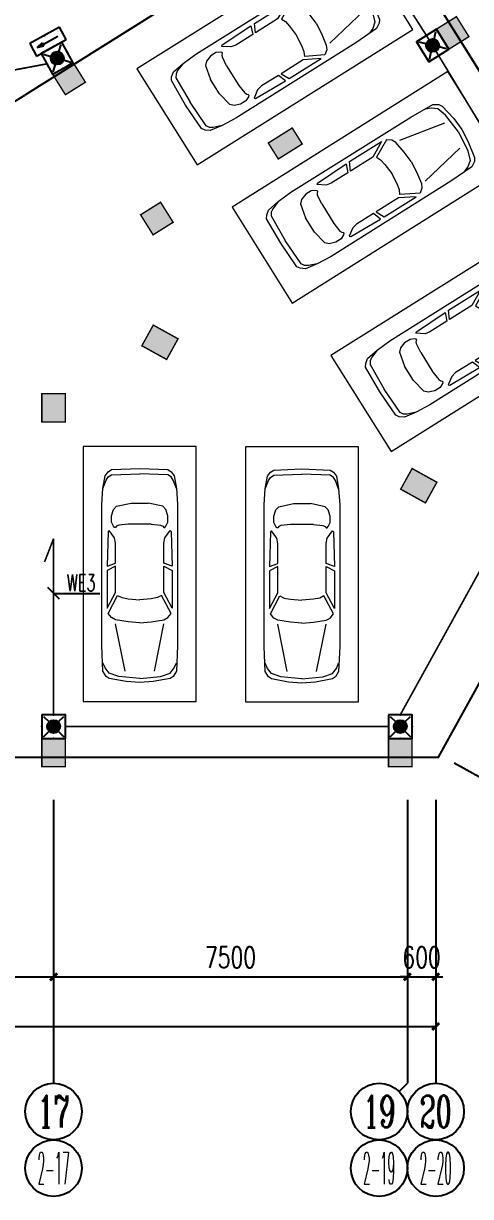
# Model space of a CAD drawing. Extents: x -6243262 to 3079315, y -2914302 to 172723.
# Drawn here: x -2439318 to -2429840, y -1016897 to -992062 of the extents above; entities that cross this region are included whole.
import ezdxf
from ezdxf.enums import TextEntityAlignment as Align

# ---------------------------------------------------------------- set-up
doc = ezdxf.new("R2010")
doc.units = 0
doc.header["$LTSCALE"] = 1000
doc.linetypes.add('DASH', pattern=[0.35, 0.25, -0.1])
for name, color, linetype in [('0-柱网', 2, 'Continuous'), ('0-道路', 4, 'Continuous'), ('A-ELEV-LIN-0.3', 30, 'Continuous'), ('AXIS', 3, 'Continuous'), ('AXIS_TEXT', 7, 'Continuous'), ('DIM-应急', 3, 'Continuous'), ('EQUIP-应急', 3, 'Continuous'), ('PUB_DIM', 3, 'Continuous'), ('WIRE-应急', 1, 'DASH')]:
    doc.layers.add(name, color=color, linetype=linetype)
doc.layers.add('车位', color=252, linetype='Continuous', lineweight=5)
doc.styles.add('_TCH_AXIS', font='COMPLEX', dxfattribs={"bigfont": 'GBCBIG'})
doc.styles.add('_TCH_DIM_T3', font='SIMPLEX', dxfattribs={"width": 0.705882, "bigfont": 'GBCBIG'})
doc.styles.add('_TEL_DIM', font='SIMPLEX', dxfattribs={"width": 0.8, "height": 3.5, "bigfont": 'HZTXT'})
doc.styles.add('COMPLEX', font='COMPLEX')
doc.dimstyles.new('_TCH_ARCH&&150', dxfattribs={"dimtxt": 446.25, "dimasz": 150, "dimexe": 375, "dimexo": 450, "dimgap": 189.375, "dimtad": 1, "dimdec": 0, "dimzin": 0, "dimdsep": 46, "dimtxsty": '_TCH_DIM_T3', "dimblk": 'ARCHTICK', "dimcen": 0.09, "dimclrt": 7, "dimazin": 2, "dimtfac": 1, "dimtdec": 0, "dimtix": 1, "dimtmove": 2, "dimatfit": 3, "dimfxl": 0, "dimtolj": 1, "dimtzin": 0, "dimarcsym": 0})

# ---------------------------------------------------------------- blocks, each defined once
blk = doc.blocks.new('chewei')
at = {"layer": '车位', "color": 0}
for p, q in [((49090, 154915), (49134, 154982)), ((49134, 154982), (49201, 155026)), ((49201, 155026), (49801, 155049)), ((50401, 155026), (49801, 155049)), ((50467, 154982), (50401, 155026)), ((50512, 154915), (50467, 154982)), ((49023, 154737), (49090, 154915)), ((50578, 154737), (50512, 154915)), ((49201, 154160), (49245, 154293)), ((49245, 154293), (49312, 154360)), ((49312, 154360), (49623, 154426)), ((49623, 154426), (49978, 154426)), ((50290, 154360), (49978, 154426)), ((50356, 154293), (50290, 154360)), ((50401, 154160), (50356, 154293)), ((49201, 154026), (49201, 154160)), ((49245, 153938), (49201, 154026)), ((49556, 153982), (49356, 153960)), ((50045, 153982), (49556, 153982)), ((50045, 153982), (50245, 153960)), ((50356, 153938), (50401, 154026)), ((50401, 154026), (50401, 154160)), ((49134, 153826), (49112, 153093)), ((49156, 153849), (49134, 153826)), ((49267, 153693), (49156, 153849)), ((49267, 153915), (49245, 153938)), ((49290, 153915), (49267, 153915)), ((49312, 153938), (49290, 153915)), ((49356, 153960), (49312, 153938)), ((50245, 153960), (50290, 153938)), ((50290, 153938), (50312, 153915)), ((50312, 153915), (50334, 153915)), ((50334, 153915), (50356, 153938)), ((50334, 153693), (50445, 153849)), ((50445, 153849), (50467, 153826)), ((50467, 153826), (50490, 153093)), ((49290, 153582), (49267, 153693)), ((49290, 153160), (49290, 153582)), ((50312, 153582), (50334, 153693)), ((50312, 153160), (50312, 153582)), ((49112, 153093), (49290, 153160)), ((49290, 153093), (49112, 153004)), ((49112, 153004), (49112, 152204)), ((49290, 152538), (49290, 153093)), ((50490, 153093), (50312, 153160)), ((50312, 153093), (50490, 153004)), ((50312, 152538), (50312, 153093)), ((50490, 153004), (50490, 152204)), ((49112, 152204), (49290, 152538)), ((50490, 152204), (50312, 152538)), ((49134, 152093), (49334, 152471)), ((49334, 152471), (49423, 152427)), ((49423, 152427), (49556, 152404)), ((49556, 152404), (49801, 152382)), ((50045, 152404), (49801, 152382)), ((50178, 152427), (50045, 152404)), ((50267, 152471), (50178, 152427)), ((50467, 152093), (50267, 152471)), ((49201, 152004), (49134, 152093)), ((49290, 151960), (49201, 152004)), ((50312, 151960), (50401, 152004)), ((50401, 152004), (50467, 152093)), ((49556, 151916), (49290, 151960)), ((49490, 150871), (49290, 151871)), ((49801, 151893), (49556, 151916)), ((49801, 151893), (50045, 151916)), ((50045, 151916), (50312, 151960)), ((50112, 150871), (50312, 151871)), ((49067, 150938), (49023, 151049)), ((50534, 150938), (50578, 151049)), ((49156, 150827), (49067, 150938)), ((49356, 150760), (49156, 150827)), ((49801, 150716), (49356, 150760)), ((49801, 150716), (50245, 150760)), ((50245, 150760), (50445, 150827)), ((50445, 150827), (50534, 150938))]:
    blk.add_line(p, q, dxfattribs=at)
for points in [[(48601, 150227), (51001, 150227), (51001, 155627), (48601, 155627)], [(50578, 154737), (50601, 154404), (50601, 151404), (50578, 150871), (50512, 150760), (50445, 150716), (50090, 150649), (49801, 150627), (49512, 150649), (49156, 150716), (49090, 150760), (49023, 150871), (49001, 151404), (49001, 154404), (49023, 154737), (49067, 155004), (49134, 155093), (49201, 155137), (49801, 155160), (50401, 155137), (50467, 155093), (50534, 155004)]]:
    blk.add_lwpolyline(points, close=True, dxfattribs=at)
blk = doc.blocks.new('宿舍楼柱网1')
at = {"layer": '0-柱网'}
h = blk.add_hatch(color=0, dxfattribs=at)
h.dxf.hatch_style = 1
h.paths.add_polyline_path([(655338, 152417), (655762, 152682), (655497, 153106), (655073, 152841)])
h = blk.add_hatch(color=0, dxfattribs=at)
h.dxf.hatch_style = 1
h.paths.add_polyline_path([(647208, 151453), (647632, 151718), (647367, 152142), (646943, 151877)])
h = blk.add_hatch(color=0, dxfattribs=at)
h.dxf.hatch_style = 1
h.paths.add_polyline_path([(651721, 150092), (652229, 150410), (652017, 150749), (651509, 150431)])
h = blk.add_hatch(color=0, dxfattribs=at)
h.dxf.hatch_style = 1
h.paths.add_polyline_path([(649067, 148487), (649491, 148752), (649226, 149176), (648802, 148911)])
h = blk.add_hatch(color=0, dxfattribs=at)
h.dxf.hatch_style = 1
h.paths.add_polyline_path([(648829, 146138), (649071, 146576), (649596, 146285), (649354, 145848)])
h = blk.add_hatch(color=0, dxfattribs=at)
h.dxf.hatch_style = 1
h.paths.add_polyline_path([(646708, 145126), (647208, 145126), (647208, 144526), (646708, 144526)])
h = blk.add_hatch(color=0, dxfattribs=at)
h.dxf.hatch_style = 1
h.paths.add_polyline_path([(654841, 142811), (655083, 143249), (654558, 143539), (654316, 143102)])
h = blk.add_hatch(color=0, dxfattribs=at)
h.dxf.hatch_style = 1
h.paths.add_polyline_path([(646708, 137826), (647208, 137826), (647208, 137226), (646708, 137226)])
h = blk.add_hatch(color=0, dxfattribs=at)
h.dxf.hatch_style = 1
h.paths.add_polyline_path([(654058, 137826), (654558, 137826), (654558, 137226), (654058, 137226)])
at = {"layer": '0-柱网', "color": 0, "const_width": 30}
for points in [[(655338, 152417), (655762, 152682), (655497, 153106), (655073, 152841), (655338, 152417)], [(647208, 151453), (647632, 151718), (647367, 152142), (646943, 151877), (647208, 151453)], [(651721, 150092), (652229, 150410), (652017, 150749), (651509, 150431), (651721, 150092)], [(649067, 148487), (649491, 148752), (649226, 149176), (648802, 148911), (649067, 148487)], [(648829, 146138), (649071, 146576), (649596, 146285), (649354, 145848), (648829, 146138)], [(654841, 142811), (655083, 143249), (654558, 143539), (654316, 143102), (654841, 142811)]]:
    blk.add_lwpolyline(points, dxfattribs=at)
for points in [[(646708, 145126), (647208, 145126), (647208, 144526), (646708, 144526)], [(646708, 137826), (647208, 137826), (647208, 137226), (646708, 137226)], [(654058, 137826), (654558, 137826), (654558, 137226), (654058, 137226)]]:
    blk.add_lwpolyline(points, close=True, dxfattribs=at)
blk = doc.blocks.new('_ArchTick')
at = {"color": 0, "linetype": 'ByBlock', "const_width": 0.4}
blk.add_lwpolyline([(-0.5, -0.5), (0.5, 0.5)], dxfattribs=at)
blk = doc.blocks.new('*D423')
at = {"layer": 'AXIS', "color": 0, "lineweight": -2, "transparency": 16777216}
for p, q in [((1160029, -1149834), (1160029, -1154259)), ((1234029, -1149834), (1234029, -1154259)), ((1160029, -1153884), (1234029, -1153884))]:
    blk.add_line(p, q, dxfattribs=at)
at = {"layer": 'Defpoints', "color": 0, "transparency": 16777216}
for p in [(1160029, -1149384), (1234029, -1149384), (1234029, -1153884)]:
    blk.add_point(p, dxfattribs=at)
at = {"layer": 'AXIS', "color": 0, "lineweight": -2, "transparency": 16777216, "xscale": 150, "yscale": 150, "zscale": 150, "rotation": 180}
blk.add_blockref('_ArchTick', (1160029, -1153884), dxfattribs=at)
at = {"layer": 'AXIS', "color": 0, "lineweight": -2, "transparency": 16777216, "xscale": 150, "yscale": 150, "zscale": 150}
blk.add_blockref('_ArchTick', (1234029, -1153884), dxfattribs=at)
at = {"layer": 'AXIS', "color": 7, "transparency": 16777216, "insert": (1197029, -1153472), "char_height": 446.2, "attachment_point": 5, "style": '_TCH_DIM_T3'}
blk.add_mtext('\\A1;74000', dxfattribs=at)
blk = doc.blocks.new('*D437')
at = {"layer": 'AXIS', "color": 0, "lineweight": -2, "transparency": 16777216}
for p, q in [((1218729, -1149534), (1218729, -1153209)), ((1225929, -1149534), (1225929, -1153209)), ((1218729, -1152834), (1225929, -1152834))]:
    blk.add_line(p, q, dxfattribs=at)
at = {"layer": 'Defpoints', "color": 0, "transparency": 16777216}
for p in [(1218729, -1149084), (1225929, -1149084), (1225929, -1152834)]:
    blk.add_point(p, dxfattribs=at)
at = {"layer": 'AXIS', "color": 0, "lineweight": -2, "transparency": 16777216, "xscale": 150, "yscale": 150, "zscale": 150, "rotation": 180}
blk.add_blockref('_ArchTick', (1218729, -1152834), dxfattribs=at)
at = {"layer": 'AXIS', "color": 0, "lineweight": -2, "transparency": 16777216, "xscale": 150, "yscale": 150, "zscale": 150}
blk.add_blockref('_ArchTick', (1225929, -1152834), dxfattribs=at)
at = {"layer": 'AXIS', "color": 7, "transparency": 16777216, "insert": (1222329, -1152422), "char_height": 446.2, "attachment_point": 5, "style": '_TCH_DIM_T3'}
blk.add_mtext('\\A1;7200', dxfattribs=at)
blk = doc.blocks.new('*D438')
at = {"layer": 'AXIS', "color": 0, "lineweight": -2, "transparency": 16777216}
for p, q in [((1225929, -1149534), (1225929, -1153209)), ((1233429, -1149534), (1233429, -1153209)), ((1225929, -1152834), (1233429, -1152834))]:
    blk.add_line(p, q, dxfattribs=at)
at = {"layer": 'Defpoints', "color": 0, "transparency": 16777216}
for p in [(1225929, -1149084), (1233429, -1149084), (1233429, -1152834)]:
    blk.add_point(p, dxfattribs=at)
at = {"layer": 'AXIS', "color": 0, "lineweight": -2, "transparency": 16777216, "xscale": 150, "yscale": 150, "zscale": 150, "rotation": 180}
blk.add_blockref('_ArchTick', (1225929, -1152834), dxfattribs=at)
at = {"layer": 'AXIS', "color": 0, "lineweight": -2, "transparency": 16777216, "xscale": 150, "yscale": 150, "zscale": 150}
blk.add_blockref('_ArchTick', (1233429, -1152834), dxfattribs=at)
at = {"layer": 'AXIS', "color": 7, "transparency": 16777216, "insert": (1229679, -1152422), "char_height": 446.2, "attachment_point": 5, "style": '_TCH_DIM_T3'}
blk.add_mtext('\\A1;7500', dxfattribs=at)
blk = doc.blocks.new('*D439')
at = {"layer": 'AXIS', "color": 0, "lineweight": -2, "transparency": 16777216}
for p, q in [((1233429, -1149534), (1233429, -1153209)), ((1234029, -1149534), (1234029, -1153209)), ((1233429, -1152834), (1233279, -1152834)), ((1233429, -1152834), (1234029, -1152834)), ((1234029, -1152834), (1234179, -1152834))]:
    blk.add_line(p, q, dxfattribs=at)
at = {"layer": 'Defpoints', "color": 0, "transparency": 16777216}
for p in [(1233429, -1149084), (1234029, -1149084), (1234029, -1152834)]:
    blk.add_point(p, dxfattribs=at)
at = {"layer": 'AXIS', "color": 0, "lineweight": -2, "transparency": 16777216, "xscale": 150, "yscale": 150, "zscale": 150}
blk.add_blockref('_ArchTick', (1233429, -1152834), dxfattribs=at)
at = {"layer": 'AXIS', "color": 0, "lineweight": -2, "transparency": 16777216, "xscale": 150, "yscale": 150, "zscale": 150, "rotation": 180}
blk.add_blockref('_ArchTick', (1234029, -1152834), dxfattribs=at)
at = {"layer": 'AXIS', "color": 7, "transparency": 16777216, "insert": (1233729, -1152422), "char_height": 446.2, "attachment_point": 5, "style": '_TCH_DIM_T3'}
blk.add_mtext('\\A1;600', dxfattribs=at)
blk = doc.blocks.new('*D440')
at = {"layer": 'Defpoints', "color": 0, "transparency": 16777216}
for p in [(1236338, -1143912), (1240931, -1146454), (1234029, -1148084)]:
    blk.add_point(p, dxfattribs=at)
at = {"layer": 'PUB_DIM', "color": 0, "lineweight": -2, "transparency": 16777216}
for p, q in [((1236732, -1144130), (1241260, -1146635)), ((1238622, -1150626), (1240931, -1146454)), ((1234422, -1148302), (1238950, -1150808))]:
    blk.add_line(p, q, dxfattribs=at)
at = {"layer": 'PUB_DIM', "color": 0, "lineweight": -2, "transparency": 16777216, "xscale": 150, "yscale": 150, "zscale": 150}
for p, rotation in [((1240931, -1146454), 61.03914883823134), ((1238622, -1150626), 241.0391488382313)]:
    blk.add_blockref('_ArchTick', p, dxfattribs=dict(at, rotation=rotation))
at = {"layer": 'PUB_DIM', "color": 7, "transparency": 16777216, "insert": (1239416, -1148340), "char_height": 446.2, "attachment_point": 5, "rotation": 61.0391, "style": '_TCH_DIM_T3'}
blk.add_mtext('\\A1;4769', dxfattribs=at)
blk = doc.blocks.new('*D442')
at = {"layer": 'Defpoints', "color": 0, "transparency": 16777216}
for p in [(1238647, -1139739), (1244291, -1142862), (1234029, -1148084)]:
    blk.add_point(p, dxfattribs=at)
at = {"layer": 'PUB_DIM', "color": 0, "lineweight": -2, "transparency": 16777216}
for p, q in [((1239041, -1139957), (1244619, -1143044)), ((1239672, -1151208), (1244291, -1142862)), ((1234422, -1148302), (1240000, -1151389))]:
    blk.add_line(p, q, dxfattribs=at)
at = {"layer": 'PUB_DIM', "color": 0, "lineweight": -2, "transparency": 16777216, "xscale": 150, "yscale": 150, "zscale": 150}
for p, rotation in [((1244291, -1142862), 61.03914883811179), ((1239672, -1151208), 241.0391488381118)]:
    blk.add_blockref('_ArchTick', p, dxfattribs=dict(at, rotation=rotation))
at = {"layer": 'PUB_DIM', "color": 7, "transparency": 16777216, "insert": (1241620, -1146835), "char_height": 446.2, "attachment_point": 5, "rotation": 61.0391, "style": '_TCH_DIM_T3'}
blk.add_mtext('\\A1;9538', dxfattribs=at)
blk = doc.blocks.new('_AXISO')
at = {"color": 0}
blk.add_circle((0, 0), 0.5, dxfattribs=at)
at = {"layer": 'AXIS_TEXT', "color": 0, "style": 'COMPLEX', "width": 1.041667}
blk.add_attdef('A', text='', height=0.56, dxfattribs=at).set_placement((-0.25, -0.28), (0.25, -0.28), align=Align.FIT)
blk = doc.blocks.new('$equip$00002604')
blk.add_hatch(color=256).paths.add_polyline_path([(0.275, 0.5, 1), (-0.274, 0.5, 1)])
for p, q in [((-0.429, 0.929), (-0.194, 0.694)), ((0.194, 0.694), (0.429, 0.929)), ((-0.429, 0.071), (-0.194, 0.306)), ((0.194, 0.306), (0.429, 0.071))]:
    blk.add_line(p, q)
at = {"const_width": 0.04}
blk.add_lwpolyline([(-0.5, 1), (-0.5, 0), (0.5, 0), (0.5, 1), (-0.5, 1), (-0.5, 0)], dxfattribs=at)
blk.add_lwpolyline([(-0.5, 1), (-0.5, 0), (0.5, 0), (0.5, 1)], close=True)
blk.add_circle((0, 0.5), 0.275)
for p in [(0, 1), (-0.5, 0.5), (0.5, 0.5), (0, 0)]:
    blk.add_point(p)
at = {"color": 7, "style": '_TEL_DIM', "flags": 1}
blk.add_attdef('A', text='', height=0.000025, dxfattribs=at).set_placement((0, 0), align=Align.MIDDLE_CENTER)
blk = doc.blocks.new('$equip$00002541')
blk.add_hatch(color=256).paths.add_polyline_path([(-0.24, 0.372), (-0.528, 0.3), (-0.24, 0.228)])
for p, q in [((-0.72, 0.6), (-0.72, 0)), ((0.72, 0.6), (-0.72, 0.6)), ((0.72, 0), (0.72, 0.6)), ((-0.72, 0), (0.72, 0)), ((-0.24, 0.372), (-0.528, 0.3)), ((-0.528, 0.3), (-0.24, 0.228)), ((-0.24, 0.372), (-0.24, 0.228))]:
    blk.add_line(p, q)
at = {"color": 7}
blk.add_line((-0.48, 0.3), (0.48, 0.3), dxfattribs=at)
at = {"const_width": 0.04}
blk.add_lwpolyline([(-0.72, 0.6), (-0.72, 0), (0.72, 0), (0.72, 0.6), (-0.72, 0.6), (-0.72, 0)], dxfattribs=at)
for p in [(0, 0.6), (-0.72, 0.3), (0, 0), (0.72, 0.3)]:
    blk.add_point(p)
at = {"color": 7, "style": '_TEL_DIM', "flags": 1}
blk.add_attdef('A', text='', height=0.00002, dxfattribs=at).set_placement((0, 0), align=Align.MIDDLE_CENTER)
blk = doc.blocks.new('43242')
at = {"color": 8}
blk.add_lwpolyline([(1178128.8, -1148184.4), (1234087.7, -1148184.4), (1238763.2, -1139736), (1224498.8, -1116977.4)], dxfattribs=at)
at = {"layer": '0-道路', "color": 8}
blk.add_line((1232465.2, -1129687.6), (1225316.3, -1134168.3), dxfattribs=at)
blk.add_arc((1222129.8, -1129084.4), 6000, 270, 302.07828, dxfattribs=at)
at = {"layer": 'A-ELEV-LIN-0.3', "color": 8}
blk.add_lwpolyline([(1233798.4, -1148184.4), (1234087.7, -1148184.4), (1234344.4, -1147720.5)], dxfattribs=at)
at = {"layer": 'AXIS', "color": 8}
for p, q in [((1225928.8, -1149084.4), (1225928.8, -1155084.4)), ((1233428.8, -1149084.4), (1233428.8, -1155084.4)), ((1234028.8, -1149084.4), (1234028.8, -1155084.4)), ((1233253, -1155260.1), (1233428.8, -1155084.4))]:
    blk.add_line(p, q, dxfattribs=at)
for centre in [(1225928.8, -1156884.4), (1232828.8, -1156884.4), (1234028.8, -1156884.4)]:
    blk.add_circle(centre, 600, dxfattribs=at)
at = {"layer": '0-柱网', "color": 8}
blk.add_blockref('宿舍楼柱网1', (578970.9, -1285610.7), dxfattribs=at)
at = {"layer": 'AXIS', "color": 8}
ref = blk.add_blockref('_AXISO', (1225928.8, -1155684.4), dxfattribs=dict(at, xscale=1200, yscale=1200, zscale=1200))
ref.add_attrib('A', '17', dxfattribs={"layer": 'AXIS_TEXT', "color": 8, "height": 678.82, "style": '_TCH_AXIS', "width": 0.724138}).set_placement((1225589.4, -1156023.8), (1226268.2, -1156023.8), align=Align.FIT)
ref = blk.add_blockref('_AXISO', (1232828.8, -1155684.4), dxfattribs=dict(at, xscale=1200, yscale=1200, zscale=1200))
ref.add_attrib('A', '19', dxfattribs={"layer": 'AXIS_TEXT', "color": 8, "height": 678.82, "style": '_TCH_AXIS', "width": 0.724138}).set_placement((1232489.4, -1156023.8), (1233168.2, -1156023.8), align=Align.FIT)
ref = blk.add_blockref('_AXISO', (1234028.8, -1155684.4), dxfattribs=dict(at, xscale=1200, yscale=1200, zscale=1200))
ref.add_attrib('A', '20', dxfattribs={"layer": 'AXIS_TEXT', "color": 8, "height": 678.82, "style": '_TCH_AXIS', "width": 0.617647}).set_placement((1233689.4, -1156023.8), (1234368.2, -1156023.8), align=Align.FIT)
at = {"layer": '车位', "color": 8, "rotation": 122.0782976762323}
for p in [(1386646.4, -1094173.3), (1388662.9, -1097099.1), (1390761, -1100242.7)]:
    blk.add_blockref('chewei', p, dxfattribs=at)
at = {"layer": '车位', "color": 8}
for p in [(1177952.8, -1297231.9), (1181393.5, -1297240.1)]:
    blk.add_blockref('chewei', p, dxfattribs=at)
at = {"layer": 'AXIS', "color": 7, "style": '_TCH_AXIS'}
for s, width, p, p2 in [('2-17', 0.28, (1225589.4, -1157223.8), (1226268.2, -1157223.8)), ('2-19', 0.28, (1232489.4, -1157223.8), (1233168.2, -1157223.8)), ('2-20', 0.2625, (1233689.4, -1157223.8), (1234368.2, -1157223.8))]:
    blk.add_text(s, height=678.82, dxfattribs=dict(at, width=width)).set_placement(p, p2, align=Align.FIT)
at = {"layer": 'AXIS', "color": 8}
for p1, p2, distance, picture, middle in [((1218728.8, -1149084.4), (1225928.8, -1149084.4), -3750, '*D437', (1222328.8, -1152421.9)), ((1225928.8, -1149084.4), (1233428.8, -1149084.4), -3750, '*D438', (1229678.8, -1152421.9)), ((1233428.8, -1149084.4), (1234028.8, -1149084.4), -3750, '*D439', (1233728.8, -1152421.9)), ((1160028.8, -1149384.4), (1234028.8, -1149384.4), -4500, '*D423', (1197028.8, -1153471.9))]:
    dim = blk.add_aligned_dim(p1=p1, p2=p2, distance=distance, dimstyle='_TCH_ARCH&&150', dxfattribs=at)
    dim.commit()
    dim.dimension.update_dxf_attribs({"geometry": picture, "text_midpoint": middle})
at = {"layer": 'PUB_DIM', "color": 8}
for p2, distance, picture, middle in [((1238647.2, -1139739.1), -6450, '*D442', (1241620.5, -1146835.2)), ((1236338, -1143911.7), -5250, '*D440', (1239415.9, -1148340.4))]:
    dim = blk.add_aligned_dim(p1=(1234028.8, -1148084.4), p2=p2, distance=distance, dimstyle='_TCH_ARCH&&150', dxfattribs=at)
    dim.commit()
    dim.dimension.update_dxf_attribs({"geometry": picture, "text_midpoint": middle})

msp = doc.modelspace()

# ---------------------------------------------------------------- linework, layer by layer
at = {"layer": 'DIM-应急'}
msp.add_line((-2438555.3, -1004253.1), (-2438802.8, -1004005.6), dxfattribs=at)
for points in [[(-2438679, -1004129.4), (-2438482.4, -1004129.4)], [(-2438482.4, -1004129.4), (-2437699.4, -1004129.4)]]:
    msp.add_lwpolyline(points, dxfattribs=at)
at = {"layer": 'WIRE-应急', "linetype": 'DASH', "const_width": 35}
for points in [[(-2436676.3, -983089.7), (-2430776.3, -992315)], [(-2430776.3, -992315), (-2426957.5, -998596.2)], [(-2445879.1, -994241.5), (-2438821.5, -992916.7)], [(-2431329, -1006696.9), (-2427037, -998940.6)], [(-2438871.6, -1003463.7), (-2438679, -1002968)], [(-2438679, -1006696.9), (-2438679, -1002968)], [(-2438429, -1006946.9), (-2431579, -1006946.9)]]:
    msp.add_lwpolyline(points, dxfattribs=at)

# ---------------------------------------------------------------- block references
msp.add_blockref('43242', (-3664607.8, 140587.5))
at = {"layer": 'EQUIP-应急'}
for name, p, xscale, yscale, zscale, rotation in [('$equip$00002541', (-2438724.1, -992576.8), 500, 500, 500, 29.01544279359533), ('$equip$00002604', (-2430431.8, -992394.5), 499.9999999999999, 499.9999999999999, 499.9999999999999, 121.9999999999862), ('$equip$00002604', (-2438481.6, -993014.1), 500, 500, 500, 29.01544279362688)]:
    msp.add_blockref(name, p, dxfattribs=dict(at, xscale=xscale, yscale=yscale, zscale=zscale, rotation=rotation))
at = {"layer": 'EQUIP-应急', "xscale": 500, "yscale": 500, "zscale": 500}
for p in [(-2438679.1, -1007196.9), (-2431329.1, -1007196.9)]:
    msp.add_blockref('$equip$00002604', p, dxfattribs=at)

# ---------------------------------------------------------------- texts
at = {"layer": 'DIM-应急', "color": 7, "style": '_TEL_DIM', "width": 0.64}
msp.add_text('WE3', height=350, dxfattribs=at).set_placement((-2438394.9, -1004079.4))

doc.saveas('drawing.dxf')
